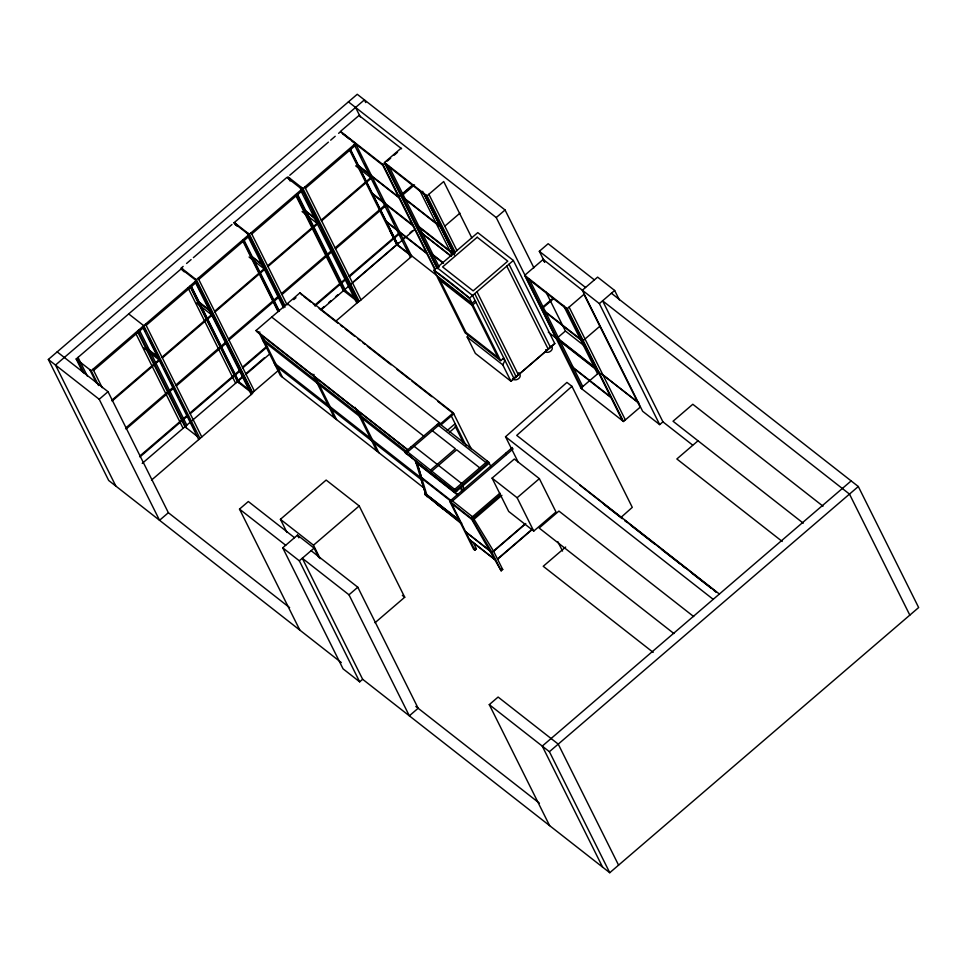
<?xml version="1.0" encoding="UTF-8"?>
<svg xmlns="http://www.w3.org/2000/svg" width="967" height="967" viewBox="0 0 967 967"><rect width="100%" height="100%" fill="white"/><g stroke="black" fill="none" stroke-linecap="round" stroke-linejoin="round"><path stroke-width="1.45" d="M475.148 300.604L472.053 303.251L436.48 275.402L433.917 270.276L477.783 232.624L513.356 260.474L554.804 343.599L510.939 381.252L475.365 353.402L467.182 337L468.294 334.787M554.78 343.551L510.939 381.252L502.767 364.849L504.967 360.425L502.598 358.576M518.276 462.311L505.536 436.758L566.928 382.412L571.944 386.329L516.729 435.38L719.388 594.028M621.019 517.369L632.285 507.361L571.944 386.329M341.303 662.576L108.691 480.478L48.35 359.458L357.246 94.282L505.064 209.984L533.893 267.811M182.654 270.687L181.312 268.004L183.162 266.409M186.571 263.483L191.115 259.591M193.376 257.645L231.971 224.513M235.658 225.214L234.316 222.531L286.836 177.457L301.861 189.218L358.116 302.042L335.513 321.443M289.798 175.257L328.393 142.125M330.666 140.179L335.198 136.274M338.607 133.349L340.457 131.766L355.493 143.527L411.737 256.352L359.228 301.426L344.192 289.665L327.45 256.086M82.872 372.416L76.175 358.987L181.228 268.838L196.253 280.611L252.508 393.424L151.505 480.103M279.125 369.805L252.592 392.59L196.349 279.765L248.857 234.691L233.821 222.918M284.842 305.487L249.353 234.304L301.861 189.218M359.228 301.426L302.973 188.613L355.493 143.527M98.574 385.531L91.212 370.76L196.253 280.611M198.755 279.475L248.241 236.988M251.758 234.002L301.245 191.526M305.391 188.311L354.877 145.836M93.618 370.458L143.104 327.982M146.15 325.383L195.636 282.908M108.026 391.695L168.367 512.715L159.543 520.294L99.202 399.274L108.026 391.695L57.174 351.879M437.338 268.621L384.443 162.516L401.124 148.193M435.331 269.455L383.101 164.692L384.951 163.097L437.181 267.859M387.235 161.138L390.656 158.201M394.077 155.264L397.497 152.327M214.614 311.289L264.1 268.802L249.075 257.041M267.629 265.816L317.103 223.341L302.079 211.568M321.249 220.125L370.736 177.65L355.699 165.877M111.725 400.338L158.963 359.797L143.938 348.023M162.021 357.198L211.495 314.722L196.47 302.949M214.976 312.003L264.462 269.515M267.98 266.529L317.466 224.054M321.612 220.839L371.086 178.363M112.087 401.051L159.325 360.498M162.371 357.911L211.858 315.435M228.466 339.054L277.952 296.579M281.47 293.593L330.956 251.106M335.102 247.903L384.588 205.415M125.577 428.115L172.815 387.562M175.861 384.975L225.347 342.499M228.949 340.021L278.436 297.546M281.953 294.56L331.439 252.073M335.585 248.87L385.059 206.382M126.061 429.082L173.298 388.529M176.345 385.942L225.831 343.466M399.673 196.023L412.752 184.794M402.78 193.98L413.042 185.168M403.118 194.669L414.529 184.878M256.086 330.484L407.917 449.969L256.606 331.512L256.086 330.484L299.951 292.832L453.281 412.849L471.171 448.748L469.164 447.177M293.738 299.625L295.975 297.703M258.697 333.144L259.93 332.092M455.155 252.266L427.027 195.854L443.708 181.542L471.836 237.942M242.475 367.17L266.094 346.899M314.601 305.294L344.965 279.221M349.111 276.006L398.597 233.53M139.599 456.231L186.824 415.677M189.883 413.09L239.369 370.603M242.826 367.859L267.569 346.621M314.952 305.983L345.316 279.91M349.462 276.707L398.948 234.219M139.937 456.92L187.175 416.366M190.221 413.779L239.707 371.304M239.417 379.233L242.826 376.308M246.222 373.383L264.39 357.79M321.926 308.425L324.199 306.479M328.744 302.586L331.016 300.628M335.549 296.736L337.821 294.79M437.169 275.8L396.76 244.167L398.609 242.584M403.179 238.668L405.451 236.71M410.02 232.793L412.305 230.835M353.995 281.252L396.712 244.578L349.836 150.562M142.222 463.398L243.454 376.538M245.739 374.58L269.72 353.982M321.117 309.863L414.783 229.457M444.687 226.254L459.954 213.151M556.581 338.583L496.24 217.563L505.064 209.984M312.812 375.51L314.045 374.447M513.356 260.474L469.503 298.126L472.053 303.251M503.783 358.044L500.688 360.691L472.827 304.798L475.909 302.139M544.699 262.057L539.332 251.299L548.156 243.72L594.379 279.91M299.843 630.121L239.502 509.101L248.326 501.522L294.512 537.688M623.51 421.503L567.266 308.691L583.947 294.367L640.19 407.18L623.51 421.503L580.925 388.166L524.67 275.341L543.2 259.434L599.347 303.602L659.687 424.622L662.927 421.842L602.586 300.81L849.485 494.089L909.826 615.121M286.969 532.43L280.418 519.315L326.145 480.067L359.204 505.946L404.726 597.231L375.003 622.748M543.007 306.805L553.269 297.993M543.345 307.494L553.607 298.682M311.12 550.682L357.802 587.223L418.143 708.255L409.331 715.822L348.99 594.802L302.296 558.249L362.637 679.269L359.664 681.832L343.067 668.838L282.727 547.805L297.485 535.126L314.094 548.12L318.784 557.536M489.229 463.205L455.252 492.384L404.822 452.278L438.8 423.111L488.722 462.19L491.236 467.23M440.058 424.09L406.08 453.269L406.587 454.285M453.281 412.849L440.662 423.679L287.344 303.65M441.037 424.827L453.789 413.876L437.713 401.293M320.186 558.624L313.489 545.195L359.204 505.946M447.153 430.557L455.155 423.691M557.681 337.64L565.405 331.016L545.956 292.022M359.664 681.832L299.323 560.8L314.094 548.12M449.582 432.14L456.436 426.254M599.347 303.602L614.649 290.463L597.618 277.13L582.315 290.257L642.656 411.289L659.687 424.622M421.467 477.408L416.946 462.601M430.678 469.986L455.384 448.761L432.334 430.726M600.181 325.976L582.738 340.952L542.608 309.537M431.983 471.002L456.69 449.788L479.741 467.835M461.186 523.522L424.924 494.355L425.577 493.786L459.966 520.693M425.045 494.608L425.661 494.077L415.701 461.622L457.754 494.56M427.426 496.083L426.81 496.615L426.169 495.334L426.822 494.766L416.68 461.779M487.465 461.211L453.487 490.378L453.994 491.405M455.252 492.384L454.744 491.357L488.722 462.19M580.925 388.166L599.455 372.259M473.201 542.499L476.405 548.905L474.857 550.235L473.6 549.256L449.703 501.305L512.401 447.479M513.151 448.881L450.948 502.284L474.857 550.235M348.99 594.802L357.802 587.223M492.082 478.133L514.323 459.035L539.368 478.653L555.989 511.978L533.748 531.076L508.702 511.458L492.082 478.133L517.127 497.739L533.748 531.076M499.963 493.158L470.953 518.058L501.16 570.832L502.707 569.503L493.496 551.045L472.488 516.741M449.703 501.305L472.138 519.001L500.012 495.08M501.16 570.832L491.961 552.362L472.887 520.246L501.897 495.334M517.127 497.739L539.368 478.653M525.552 523.534L491.961 552.362L465.647 531.777M493.629 551.299L525.673 523.788M497.461 558.986L531.802 529.517M497.594 559.252L531.935 529.771M565.659 547.044L543.224 566.287L653.172 652.362M698.15 440.686L676.852 458.974L782.206 541.447M549.619 825.649L489.278 704.629L498.102 697.05L558.237 744.119L618.578 865.151M851.153 480.913L542.257 746.101L602.598 867.121M858.309 486.522L918.65 607.542L609.754 872.717L549.413 751.697L858.309 486.522L611.41 293.243M274.036 362.83L451.432 501.643M348.422 101.849L496.24 217.563M539.332 251.299L585.555 287.477M401.631 148.785L359.047 115.448L340.505 131.355L383.101 164.692M384.443 162.516L427.027 195.854M823.014 506.2L692.807 404.266L673.032 421.237L803.251 523.171M386.51 164.898L426.652 196.313M524.67 275.341L567.266 308.691M342.584 133.736L349.667 139.272M352.024 141.122L382.714 165.152M526.749 277.722L566.88 309.138M402.381 196.712L442.511 228.127M402.731 197.425L442.862 228.841M358.443 165.55L398.573 196.966M542.958 310.25L583.089 341.665M358.793 166.264L398.936 197.679M565.405 331.016L584.032 345.606M416.221 224.477L453.994 254.055M416.704 225.444L454.478 255.022M372.295 193.315L412.425 224.731M556.448 337.314L596.591 368.729M556.932 338.281L597.074 369.696M372.766 194.282L412.909 225.698M420.645 232.177L451.384 256.231M548.313 332.116L596.18 369.587M600.858 373.25L638.788 402.937M662.927 421.842L692.602 445.062M422.615 233.99L450.562 255.868M602.127 374.338L638.208 402.598M430.242 252.592L443.224 262.758M430.581 253.281L443.563 263.447M386.304 221.431L426.435 252.846M570.47 365.417L610.6 396.845M570.808 366.118L610.951 397.534M386.655 222.12L426.785 253.535M437.011 267.629L472.585 295.479L514.033 378.605M396.712 244.578L411.737 256.352M472.827 304.798L437.241 276.949L465.115 332.841L500.688 360.691M302.973 188.613L287.948 176.84L289.955 180.877M467.182 337L502.767 364.849M305.935 211.072L317.962 220.488M306.273 211.761L318.3 221.177M358.116 302.042L343.08 290.269L295.539 194.911M579.608 484.987L622.349 518.445M624.73 520.306L716.148 591.877M604.435 504.689L622.24 518.638M624.622 520.488L626.991 522.349M630.557 525.141L654.296 543.732M661.416 549.304L680.417 564.172M682.787 566.033L685.168 567.895M692.287 573.467L711.289 588.335M713.658 590.196L716.027 592.058M234.316 222.531L249.353 234.304M505.536 436.758L713.211 599.335M302.562 295.491L299.951 292.832M303.747 296.422L310.854 301.982M313.223 303.843L315.593 305.693M319.146 308.473L338.087 323.304M340.457 325.166L342.826 327.015M345.195 328.865L354.671 336.286M357.863 338.788L360.232 340.638M362.613 342.499L364.982 344.361M367.351 346.21L391.079 364.789M397.014 369.43L409.573 379.257M411.918 381.095L431.85 396.7M252.302 256.763L264.329 266.179M252.641 257.452L263.58 266.01M693.702 616.571L558.926 511.072L539.163 528.042L673.926 633.542M437.265 424.44L487.175 463.507M271.715 317.067L423.848 436.165M414.166 446.319L437.217 464.365M438.522 465.393L461.573 483.427M181.312 268.004L196.349 279.765M406.37 450.96L456.799 491.055M261.767 338.208L407.131 452M263.048 340.771L406.055 452.737M408.4 454.575L410.745 456.4M404.822 452.278L454.744 491.357M415.931 462.383L457.524 494.959M199.299 302.236L210.226 310.794M199.637 302.925L211.664 312.341L211.326 311.652M451.238 499.987L473.685 517.671M420.234 476.405L451.142 500.616M275.317 365.393L421.854 480.103M451.589 503.565L471.63 519.255M423.449 487.61L280.43 375.643L258.564 331.802M425.577 493.786L459.99 520.766M446.391 510.927L457.053 519.279M424.924 494.355L461.73 523.171M436.286 503.614L443.805 509.5M465.78 532.031L490.837 551.649M469.611 539.719L494.669 559.337M469.744 539.985L494.802 559.591M475.148 547.926L476.405 548.905M501.45 568.523L502.707 569.503M252.592 392.59L237.556 380.817L214.13 333.808M252.508 393.424L237.471 381.663L189.931 286.305M128.684 313.912L143.745 325.686M146.694 348.156L157.621 356.714M147.032 348.833L159.059 358.249L148.918 337.93M402.357 595.382L404.726 597.231M197.401 436.468L184.939 426.725L138.063 332.708M76.175 358.987L91.212 370.76M280.418 519.315L313.489 545.195M48.35 359.458L99.202 399.274M239.502 509.101L285.7 545.255M489.278 704.629L549.413 751.697M282.727 547.805L299.323 560.8M168.367 512.715L289.641 607.651M415.81 706.43L539.417 803.19M362.637 679.269L609.754 872.717M472.138 519.001L472.887 520.246M614.649 290.463L619.339 299.867M569.116 307.095L625.359 419.92M543.2 259.434L544.542 262.117M566.263 307.905L622.506 420.718M563.519 305.487L597.606 373.842M529.167 279.04L582.775 386.57M526.121 276.477L582.376 389.302M509.017 264.209L550.453 347.334M506.793 266.118L548.241 349.244M428.889 194.27L457.004 250.671M476.949 291.732L518.385 374.858M426.024 195.068L455.07 253.318M474.724 293.642L516.16 376.767M424.404 194.452L453.861 253.547M422.627 191.321L454.031 254.321M419.871 190.668L452.012 255.131M365.744 102.575L364.402 99.879L55.506 365.055L115.847 486.087M388.927 166.215L439.199 267.049M385.893 163.653L437.652 267.46M355.578 107.458L360.28 116.862M382.098 163.906L435.138 270.289M557.826 541.653L562.528 551.057M358.008 150.417L361.356 157.125M364.704 163.846L370.059 174.592M373.407 181.3L376.755 188.021M382.11 198.767L385.458 205.475M388.807 212.196L394.161 222.942M397.51 229.65L400.858 236.371M406.225 247.117L410.238 255.167M354.26 144.591L410.504 257.415M505.608 453.305L506.249 454.599M350.513 149.643L398.211 245.316M349.994 149.051L398.211 245.763M390.064 230.738L396.76 244.167M451.311 416.003L466.13 445.714M455.07 425.988L463.483 442.85M304.774 187.066L361.017 299.891M301.474 187.429L357.73 300.254M300.362 188.045L302.369 192.07M305.717 198.791L309.065 205.5M312.414 212.22L317.768 222.966M321.117 229.675L324.465 236.395M325.806 239.079L356.605 300.858M300.628 190.281L356.871 303.106M289.447 178.025L290.765 180.66M297.365 193.883L345.702 290.837M297.316 195.648L326.121 253.402M296.373 194.742L344.578 291.454M410.999 446.984L411.519 447.999M414.916 460.461L417.502 465.647M357.669 410.153L378.883 452.725M355.022 407.312L376.888 451.154M251.142 232.757L287.102 304.895M248.857 234.691L285.011 307.216M247.842 233.12L284.044 305.741M247.359 233.506L249.365 237.544M250.707 240.227L256.062 250.973M259.41 257.681L262.758 264.402M268.113 275.148L271.461 281.868M274.809 288.577L280.164 299.323M247.625 235.755L283.585 307.881M315.327 377.009L336.552 419.581M312.679 374.169L334.546 418.01M235.827 223.715L237.145 226.351M244.397 240.904L279.378 311.06M243.358 240.215L278.859 311.398M243.019 239.997L277.843 309.839M243.2 241.726L258.6 272.621M259.942 275.305L278.025 311.567M261.211 334.655L282.437 377.215M198.138 278.23L254.381 391.055M194.838 278.593L210.661 310.322M212.329 313.671L217.684 324.392M219.013 327.076L226.363 341.822M227.704 344.506L251.094 391.417M197.425 284.806L200.773 291.514M206.14 302.26L209.488 308.981M212.837 315.689L218.191 326.435M221.54 333.156L224.888 339.864M230.243 350.61L250.997 392.251M195.02 281.663L251.275 394.488M182.811 269.177L184.129 271.824M191.381 286.365L239.067 382.001M190.765 286.135L238.982 382.835M190.692 286.8L197.389 300.241M198.719 302.925L206.092 317.696M207.434 320.379L212.788 331.125M188.069 287.888L235.622 383.246M297.485 535.126L298.827 537.821M145.534 324.15L201.789 436.963M143.72 325.674L199.988 438.51M144.216 328.478L145.57 331.21M160.292 360.764L162.976 366.13M164.414 368.971L169.672 379.56M171.086 382.376L178.436 397.123M179.777 399.806L187.127 414.541M188.468 417.224L195.153 430.629M142.487 326.737L198.731 439.55M139.272 329.783L186.812 425.142M138.124 330.968L186.462 427.91M135.537 332.962L183.089 428.321M93.001 369.213L102.212 387.694M89.701 369.575L96.301 382.799M78.025 357.391L87.405 376.199M77.674 360.159L84.274 373.383M462.975 485.748L464.269 489.798M461.428 487.078L462.685 491.163M460.594 487.465L461.839 491.562M420.585 477.553L425.54 493.823M518.578 373.504A4.182 3.046 -26.5 0 1 518.747 378.532A4.182 3.046 -26.5 0 1 512.607 378.617M518.892 372.682A4.182 3.046 -26.5 0 1 518.675 374.374L515.592 377.033A4.182 3.046 -26.5 0 1 514.553 377.263M551.939 346.984A4.182 3.046 -26.5 0 1 550.392 351.335A4.182 3.046 -26.5 0 1 545.219 351.686M550.985 345.993A4.182 3.046 -26.5 0 1 550.743 346.851L547.66 349.498A4.182 3.046 -26.5 0 1 545.606 349.752M477.202 237.241L442.608 266.94L473.165 290.862L507.772 261.163L477.202 237.241M469.503 298.126L433.917 270.276A264.076 59.265 49.4 0 1 469.503 298.126M471.944 305.221L439.949 280.176L465.997 332.406L497.981 357.452L471.944 305.221"/></g></svg>
